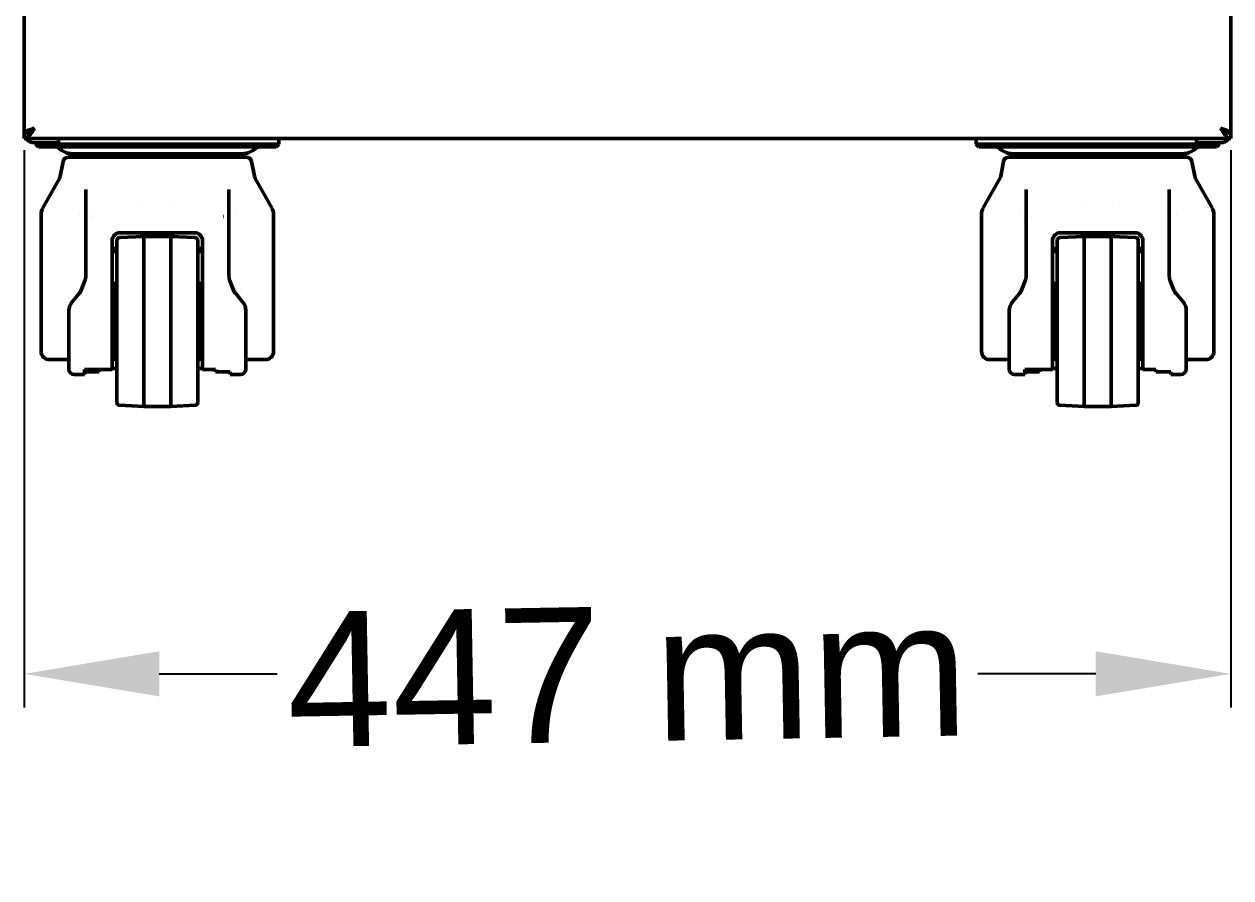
# Model space of a CAD drawing. Header units: millimetres. Extents: x 0 to 45, y -17 to 110.
# Drawn here: x 0 to 44.66, y -17.45 to 14.16 of the extents above; entities that cross this region are included whole.
import ezdxf

# ---------------------------------------------------------------- set-up
doc = ezdxf.new("R2010")
doc.units = ezdxf.units.MM
doc.layers.add('Visible (ANSI)', color=7, linetype='Continuous', lineweight=50)
doc.styles.get("Standard").update_dxf_attribs({"font": 'arial.ttf'})
doc.dimstyles.new('ISO-25', dxfattribs={"dimtxt": 2.5, "dimasz": 2.5, "dimexe": 1.25, "dimexo": 0.625, "dimtad": 1, "dimtxsty": 'Standard', "dimcen": 2.5, "dimadec": 0, "dimazin": 0, "dimtfac": 1, "dimtmove": 0, "dimatfit": 3, "dimfxl": 1, "dimarcsym": 0})

# ---------------------------------------------------------------- blocks, each defined once
blk = doc.blocks.new('*D82')
at = {"color": 0, "lineweight": -2}
for p, q in [((0, 9.489), (0, -11.146)), ((44.663, 9.489), (44.663, -11.146)), ((5, -9.896), (9.367, -9.896)), ((39.663, -9.896), (35.296, -9.896))]:
    blk.add_line(p, q, dxfattribs=at)
at = {"color": 0}
for points in [[(5, -9.062), (5, -10.729), (0, -9.896)], [(39.663, -10.729), (39.663, -9.062), (44.663, -9.896)]]:
    blk.add_solid(points, dxfattribs=at)
at = {"layer": 'Defpoints', "color": 0}
for p in [(0, 10.114), (44.663, 10.114), (44.663, -9.896)]:
    blk.add_point(p, dxfattribs=at)
at = {"color": 0, "insert": (22.332, -9.896), "char_height": 5, "attachment_point": 5, "rotation": 1}
blk.add_mtext('447 mm', dxfattribs=at)

msp = doc.modelspace()

# ---------------------------------------------------------------- linework, layer by layer
msp.add_line((4.93, 0), (4.43, 0))
at = {"layer": 'Visible (ANSI)'}
for p, q in [((0, 10.114), (0, 109.807)), ((44.663, 109.807), (44.663, 10.114)), ((0.04, 10.114), (0, 10.114)), ((0, 10.111), (0, 9.921)), ((44.663, 9.921), (0, 9.921)), ((1.27, 9.763), (1.27, 9.921)), ((9.431, 9.711), (9.431, 9.921)), ((35.235, 9.921), (35.235, 9.711)), ((43.393, 9.921), (43.393, 9.763)), ((44.624, 10.114), (44.663, 10.114)), ((44.663, 10.111), (44.663, 9.921)), ((0.381, 9.763), (0.953, 9.763)), ((0.43, 9.763), (0.43, 9.711)), ((0.43, 9.711), (1.43, 9.711)), ((0.53, 9.611), (0.43, 9.711)), ((1.43, 9.611), (0.53, 9.611)), ((1.27, 9.763), (0.953, 9.763)), ((1.348, 9.52), (1.299, 9.562)), ((8.431, 9.711), (1.43, 9.711)), ((1.43, 9.611), (8.431, 9.611)), ((8.431, 9.711), (9.431, 9.711)), ((9.331, 9.611), (8.431, 9.611)), ((8.512, 9.52), (8.561, 9.562)), ((9.331, 9.611), (9.431, 9.711)), ((35.235, 9.711), (36.235, 9.711)), ((35.335, 9.611), (35.235, 9.711)), ((36.235, 9.611), (35.335, 9.611)), ((36.153, 9.52), (36.104, 9.562)), ((43.236, 9.711), (36.235, 9.711)), ((36.235, 9.611), (43.236, 9.611)), ((43.236, 9.711), (44.236, 9.711)), ((44.136, 9.611), (43.236, 9.611)), ((43.317, 9.52), (43.366, 9.562)), ((43.711, 9.763), (43.393, 9.763)), ((43.711, 9.763), (44.282, 9.763)), ((44.136, 9.611), (44.236, 9.711)), ((44.236, 9.711), (44.236, 9.763)), ((1.448, 9.076), (1.339, 8.534)), ((1.644, 9.237), (8.217, 9.237)), ((1.775, 9.36), (8.086, 9.36)), ((3.465, 9.252), (3.165, 9.36)), ((6.395, 9.252), (6.695, 9.36)), ((8.413, 9.076), (8.521, 8.534)), ((36.253, 9.076), (36.144, 8.534)), ((36.449, 9.237), (43.022, 9.237)), ((36.58, 9.36), (42.891, 9.36)), ((38.27, 9.252), (37.97, 9.36)), ((41.2, 9.252), (41.5, 9.36)), ((43.218, 9.076), (43.326, 8.534)), ((1.307, 8.446), (0.693, 7.351)), ((8.554, 8.446), (9.167, 7.351)), ((36.112, 8.446), (35.498, 7.351)), ((43.359, 8.446), (43.972, 7.351)), ((2.28, 8.032), (2.28, 6.969)), ((37.085, 8.032), (37.085, 6.969)), ((2.434, 7.233), (2.434, 7.233)), ((4.38, 7.526), (4.38, 7.526)), ((5.48, 7.526), (5.48, 7.526)), ((7.427, 7.233), (7.427, 7.233)), ((7.581, 7.367), (7.581, 7.367)), ((37.239, 7.233), (37.239, 7.233)), ((39.185, 7.526), (39.185, 7.526)), ((40.285, 7.526), (40.285, 7.526)), ((42.232, 7.233), (42.232, 7.233)), ((42.386, 7.367), (42.386, 7.367)), ((0.63, 2.036), (0.63, 7.106)), ((2.032, 7.141), (2.032, 7.141)), ((2.28, 6.969), (2.28, 4.833)), ((2.475, 7.037), (2.475, 7.037)), ((7.385, 7.037), (7.386, 7.037)), ((7.581, 4.833), (7.581, 6.969)), ((7.829, 7.141), (7.829, 7.141)), ((9.231, 2.036), (9.231, 7.106)), ((35.435, 2.036), (35.435, 7.106)), ((36.837, 7.141), (36.837, 7.141)), ((37.085, 6.969), (37.085, 4.833)), ((37.28, 7.037), (37.28, 7.037)), ((42.19, 7.037), (42.191, 7.037)), ((42.386, 4.833), (42.386, 6.969)), ((42.634, 7.141), (42.634, 7.141)), ((44.036, 2.036), (44.036, 7.106)), ((3.525, 6.256), (4.43, 6.301)), ((3.555, 6.437), (6.305, 6.437)), ((4.355, 6.297), (4.355, 6.437)), ((4.43, 6.301), (4.43, 0)), ((5.43, 6.301), (4.43, 6.301)), ((5.43, 6.301), (5.43, 0)), ((6.335, 6.256), (5.43, 6.301)), ((5.505, 6.297), (5.505, 6.437)), ((38.33, 6.256), (39.235, 6.301)), ((38.36, 6.437), (41.11, 6.437)), ((39.16, 6.297), (39.16, 6.437)), ((39.235, 6.301), (39.235, 0)), ((40.235, 6.301), (39.235, 6.301)), ((40.235, 6.301), (40.235, 0)), ((41.14, 6.256), (40.235, 6.301)), ((40.31, 6.297), (40.31, 6.437)), ((3.255, 3.472), (3.255, 6.137)), ((3.43, 5.842), (3.255, 5.864)), ((3.255, 5.811), (3.43, 5.811)), ((3.284, 5.889), (3.284, 5.889)), ((3.43, 6.156), (3.43, 0.145)), ((6.43, 6.156), (6.43, 0.145)), ((6.43, 5.842), (6.605, 5.864)), ((6.43, 5.811), (6.605, 5.811)), ((6.605, 6.137), (6.605, 3.472)), ((38.06, 3.472), (38.06, 6.137)), ((38.235, 5.842), (38.06, 5.864)), ((38.06, 5.811), (38.235, 5.811)), ((38.089, 5.889), (38.089, 5.889)), ((38.235, 6.156), (38.235, 0.145)), ((41.235, 6.156), (41.235, 0.145)), ((41.235, 5.842), (41.41, 5.864)), ((41.235, 5.811), (41.41, 5.811)), ((41.41, 6.137), (41.41, 3.472)), ((3.43, 5.741), (3.255, 5.741)), ((6.605, 5.741), (6.43, 5.741)), ((38.235, 5.741), (38.06, 5.741)), ((41.41, 5.741), (41.235, 5.741)), ((2.248, 4.656), (2.11, 4.312)), ((3.33, 4.484), (3.33, 1.817)), ((3.391, 4.576), (3.43, 4.593)), ((6.469, 4.576), (6.43, 4.593)), ((6.53, 4.484), (6.53, 1.817)), ((7.75, 4.312), (7.613, 4.656)), ((37.053, 4.656), (36.915, 4.312)), ((38.135, 4.484), (38.135, 1.817)), ((38.196, 4.576), (38.235, 4.593)), ((41.274, 4.576), (41.235, 4.593)), ((41.335, 4.484), (41.335, 1.817)), ((42.555, 4.312), (42.418, 4.656)), ((1.641, 4.042), (1.641, 4.042)), ((2.031, 4.179), (1.774, 3.877)), ((1.845, 4.311), (1.845, 4.311)), ((3.255, 4.311), (3.33, 4.311)), ((6.53, 4.311), (6.605, 4.311)), ((8.087, 3.877), (7.83, 4.179)), ((8.015, 4.311), (8.015, 4.311)), ((8.219, 4.042), (8.219, 4.042)), ((36.446, 4.042), (36.446, 4.042)), ((36.836, 4.179), (36.579, 3.877)), ((36.65, 4.311), (36.65, 4.311)), ((38.06, 4.311), (38.135, 4.311)), ((41.335, 4.311), (41.41, 4.311)), ((42.892, 3.877), (42.635, 4.179)), ((42.82, 4.311), (42.82, 4.311)), ((43.024, 4.042), (43.024, 4.042)), ((1.655, 3.601), (1.655, 3.553)), ((3.255, 3.75), (3.33, 3.75)), ((6.53, 3.75), (6.58, 3.75)), ((8.182, 3.705), (8.182, 3.705)), ((8.206, 3.553), (8.206, 3.601)), ((36.46, 3.601), (36.46, 3.553)), ((38.06, 3.75), (38.135, 3.75)), ((41.335, 3.75), (41.385, 3.75)), ((42.987, 3.705), (42.987, 3.705)), ((43.011, 3.553), (43.011, 3.601)), ((1.655, 3.553), (1.655, 3.418)), ((1.655, 3.418), (1.655, 1.386)), ((3.255, 3.472), (3.255, 1.374)), ((6.605, 1.374), (6.605, 3.472)), ((8.206, 3.418), (8.206, 3.553)), ((8.206, 1.386), (8.206, 3.418)), ((36.46, 3.553), (36.46, 3.418)), ((36.46, 3.418), (36.46, 1.386)), ((38.06, 3.472), (38.06, 1.374)), ((41.41, 1.374), (41.41, 3.472)), ((43.011, 3.418), (43.011, 3.553)), ((43.011, 1.386), (43.011, 3.418)), ((3.255, 2.55), (3.33, 2.55)), ((6.53, 2.55), (6.58, 2.55)), ((38.06, 2.55), (38.135, 2.55)), ((41.335, 2.55), (41.385, 2.55)), ((1.655, 1.736), (0.93, 1.736)), ((2.23, 1.374), (2.23, 1.186)), ((2.23, 1.374), (3.255, 1.374)), ((2.78, 1.374), (2.78, 1.289)), ((3.255, 1.41), (3.43, 1.41)), ((3.391, 1.724), (3.43, 1.708)), ((6.469, 1.724), (6.43, 1.708)), ((6.43, 1.41), (6.605, 1.41)), ((6.605, 1.374), (7.081, 1.374)), ((7.081, 1.289), (7.081, 1.374)), ((8.931, 1.736), (8.206, 1.736)), ((36.46, 1.736), (35.735, 1.736)), ((37.035, 1.374), (37.035, 1.186)), ((37.035, 1.374), (38.06, 1.374)), ((37.585, 1.374), (37.585, 1.289)), ((38.06, 1.41), (38.235, 1.41)), ((38.196, 1.724), (38.235, 1.708)), ((41.274, 1.724), (41.235, 1.708)), ((41.235, 1.41), (41.41, 1.41)), ((41.41, 1.374), (41.886, 1.374)), ((41.886, 1.289), (41.886, 1.374)), ((43.736, 1.736), (43.011, 1.736)), ((2.23, 1.186), (1.855, 1.186)), ((2.23, 1.289), (2.78, 1.289)), ((7.081, 1.289), (7.631, 1.289)), ((7.631, 1.186), (7.631, 1.289)), ((8.006, 1.186), (7.631, 1.186)), ((37.035, 1.186), (36.66, 1.186)), ((37.035, 1.289), (37.585, 1.289)), ((41.886, 1.289), (42.436, 1.289)), ((42.436, 1.186), (42.436, 1.289)), ((42.811, 1.186), (42.436, 1.186)), ((3.525, 0.045), (4.43, 0)), ((5.43, 0), (4.43, 0)), ((6.335, 0.045), (5.43, 0)), ((38.33, 0.045), (39.235, 0)), ((40.235, 0), (39.235, 0)), ((41.14, 0.045), (40.235, 0))]:
    msp.add_line(p, q, dxfattribs=at)
for centre, radius, start, end in [((0.381, 10.144), 0.381, 184.5886, 184.9714), ((0.381, 10.144), 0.381, 215.9208, 270), ((44.282, 10.144), 0.381, 270, 324.0792), ((44.282, 10.144), 0.381, 355.0286, 355.4114), ((1.168, 9.411), 0.2, 48.9767, 90), ((1.775, 10.01), 0.65, 228.9767, 270), ((8.086, 10.01), 0.65, 270, 311.0233), ((8.693, 9.411), 0.2, 90, 131.0233), ((35.973, 9.411), 0.2, 48.9767, 90), ((36.58, 10.01), 0.65, 228.9767, 270), ((42.891, 10.01), 0.65, 270, 311.0233), ((43.498, 9.411), 0.2, 90, 131.0233), ((1.644, 9.037), 0.2, 90, 168.6901), ((3.702, 9.911), 0.7, 250.2693, 254.3351), ((6.159, 9.911), 0.7, 285.6649, 289.7307), ((8.217, 9.037), 0.2, 11.3099, 90), ((36.449, 9.037), 0.2, 90, 168.6901), ((38.507, 9.911), 0.7, 250.2693, 254.3351), ((40.964, 9.911), 0.7, 285.6649, 289.7307), ((43.022, 9.037), 0.2, 11.3099, 90), ((1.045, 8.592), 0.3, 330.7512, 348.6901), ((8.816, 8.592), 0.3, 191.3099, 209.2488), ((35.85, 8.592), 0.3, 330.7512, 348.6901), ((43.621, 8.592), 0.3, 191.3099, 209.2488), ((1.13, 7.106), 0.5, 150.7512, 180), ((8.731, 7.106), 0.5, 0, 29.2488), ((35.935, 7.106), 0.5, 150.7512, 180), ((43.536, 7.106), 0.5, 0, 29.2488), ((3.555, 6.137), 0.3, 90, 180), ((3.53, 6.156), 0.1, 92.8624, 180), ((6.305, 6.137), 0.3, 0, 90), ((6.33, 6.156), 0.1, 0, 87.1376), ((38.36, 6.137), 0.3, 90, 180), ((38.335, 6.156), 0.1, 92.8624, 180), ((41.11, 6.137), 0.3, 0, 90), ((41.135, 6.156), 0.1, 0, 87.1376), ((1.78, 4.833), 0.5, 338.1986, 0), ((3.43, 4.484), 0.1, 112.7824, 180), ((6.43, 4.484), 0.1, 0, 67.2176), ((8.081, 4.833), 0.5, 180, 201.8014), ((36.585, 4.833), 0.5, 338.1986, 0), ((38.235, 4.484), 0.1, 112.7824, 180), ((41.235, 4.484), 0.1, 0, 67.2176), ((42.886, 4.833), 0.5, 180, 201.8014), ((1.646, 4.498), 0.5, 319.6355, 338.1986), ((8.215, 4.498), 0.5, 201.8014, 220.3645), ((36.451, 4.498), 0.5, 319.6355, 338.1986), ((43.02, 4.498), 0.5, 201.8014, 220.3645), ((2.155, 3.553), 0.5, 139.6355, 180), ((6.58, 3.7), 0.05, 60, 90), ((7.706, 3.553), 0.5, 0, 40.3645), ((36.96, 3.553), 0.5, 139.6355, 180), ((41.385, 3.7), 0.05, 60, 90), ((42.511, 3.553), 0.5, 0, 40.3645), ((6.58, 2.6), 0.05, 270, 300), ((41.385, 2.6), 0.05, 270, 300), ((0.93, 2.036), 0.3, 180, 270), ((3.43, 1.817), 0.1, 180, 247.2176), ((6.43, 1.817), 0.1, 292.7824, 0), ((8.931, 2.036), 0.3, 270, 0), ((35.735, 2.036), 0.3, 180, 270), ((38.235, 1.817), 0.1, 180, 247.2176), ((41.235, 1.817), 0.1, 292.7824, 0), ((43.736, 2.036), 0.3, 270, 0), ((1.855, 1.386), 0.2, 180, 270), ((8.006, 1.386), 0.2, 270, 0), ((36.66, 1.386), 0.2, 180, 270), ((42.811, 1.386), 0.2, 270, 0), ((3.53, 0.145), 0.1, 180, 267.1376), ((6.33, 0.145), 0.1, 272.8624, 0), ((38.335, 0.145), 0.1, 180, 267.1376), ((41.135, 0.145), 0.1, 272.8624, 0)]:
    msp.add_arc(centre, radius, start, end, dxfattribs=at)
for points, knots in [([(0, 9.921), (0.078, 9.921), (0.156, 9.984), (0.235, 10.085), (0.283, 10.149), (0.332, 10.225), (0.381, 10.302)], [0, 0, 0, 0, 0.966791, 0.966791, 0.966791, 1.570796, 1.570796, 1.570796, 1.570796]), ([(0.381, 10.302), (0.288, 10.229), (0.195, 10.158), (0.102, 10.128), (0.068, 10.117), (0.034, 10.111), (0, 10.111)], [0, 0, 0, 0, 1.149715, 1.149715, 1.149715, 1.570796, 1.570796, 1.570796, 1.570796]), ([(0.381, 10.302), (0.258, 10.263), (0.137, 10.225), (0.067, 10.186), (0.024, 10.162), (0, 10.138), (0, 10.114)], [0, 0, 0, 0, 0.966791, 0.966791, 0.966791, 1.570796, 1.570796, 1.570796, 1.570796]), ([(44.282, 10.302), (44.361, 10.179), (44.439, 10.058), (44.517, 9.988), (44.566, 9.945), (44.615, 9.921), (44.663, 9.921)], [0, 0, 0, 0, 0.966791, 0.966791, 0.966791, 1.570796, 1.570796, 1.570796, 1.570796]), ([(44.282, 10.302), (44.375, 10.229), (44.468, 10.158), (44.561, 10.128), (44.595, 10.117), (44.629, 10.111), (44.663, 10.111)], [0, 0, 0, 0, 1.149715, 1.149715, 1.149715, 1.570796, 1.570796, 1.570796, 1.570796]), ([(44.663, 10.114), (44.663, 10.152), (44.6, 10.191), (44.499, 10.23), (44.436, 10.254), (44.359, 10.278), (44.282, 10.302)], [0, 0, 0, 0, 0.966791, 0.966791, 0.966791, 1.570796, 1.570796, 1.570796, 1.570796]), ([(7.581, 6.969), (7.581, 7.13), (7.581, 7.29), (7.581, 7.446), (7.581, 7.495), (7.581, 7.543), (7.581, 7.59), (7.581, 7.742), (7.581, 7.89), (7.581, 8.032)], [-22.968887, -22.968887, -22.968887, -22.968887, -12.948293, -12.948293, -12.948293, -9.849, -9.849, -9.849, 0, 0, 0, 0]), ([(42.386, 6.969), (42.386, 7.13), (42.386, 7.29), (42.386, 7.446), (42.386, 7.495), (42.386, 7.543), (42.386, 7.59), (42.386, 7.742), (42.386, 7.89), (42.386, 8.032)], [-22.968887, -22.968887, -22.968887, -22.968887, -12.948293, -12.948293, -12.948293, -9.849, -9.849, -9.849, 0, 0, 0, 0]), ([(3.301, 5.886), (3.301, 5.886), (3.3, 5.886), (3.3, 5.886), (3.299, 5.886), (3.297, 5.887), (3.294, 5.887), (3.289, 5.888), (3.286, 5.889), (3.282, 5.89)], [0.07249419, 0.07249419, 0.07249419, 0.07249419, 0.07623705, 0.07623705, 0.0865138, 0.0865138, 0.10198136, 0.10198136, 0.11887788, 0.11887788, 0.11887788, 0.11887788]), ([(6.579, 5.89), (6.573, 5.889), (6.567, 5.888), (6.562, 5.887), (6.561, 5.886), (6.56, 5.886), (6.56, 5.886), (6.56, 5.886)], [0.00000822, 0.00000822, 0.00000822, 0.00000822, 0.02791098, 0.02791098, 0.0401334, 0.0401334, 0.04628895, 0.04628895, 0.04628895, 0.04628895]), ([(38.106, 5.886), (38.106, 5.886), (38.105, 5.886), (38.105, 5.886), (38.104, 5.886), (38.102, 5.887), (38.099, 5.887), (38.094, 5.888), (38.091, 5.889), (38.087, 5.89)], [0.07249419, 0.07249419, 0.07249419, 0.07249419, 0.07623705, 0.07623705, 0.0865138, 0.0865138, 0.10198136, 0.10198136, 0.11887788, 0.11887788, 0.11887788, 0.11887788]), ([(41.384, 5.89), (41.377, 5.889), (41.372, 5.888), (41.367, 5.887), (41.366, 5.886), (41.365, 5.886), (41.365, 5.886), (41.365, 5.886)], [0.00000822, 0.00000822, 0.00000822, 0.00000822, 0.02791098, 0.02791098, 0.0401334, 0.0401334, 0.04628895, 0.04628895, 0.04628895, 0.04628895])]:
    msp.add_open_spline(points, degree=3, knots=knots, dxfattribs=at)
for points in [[(0.381, 10.302), (0.321, 10.264), (0.262, 10.226), (0.226, 10.188)], [(44.282, 10.302), (44.343, 10.264), (44.402, 10.226), (44.437, 10.188)], [(3.282, 5.89), (3.273, 5.891), (3.264, 5.893), (3.255, 5.894)], [(6.605, 5.894), (6.597, 5.893), (6.588, 5.891), (6.579, 5.89)], [(38.087, 5.89), (38.078, 5.891), (38.069, 5.893), (38.06, 5.894)], [(41.41, 5.894), (41.402, 5.893), (41.393, 5.891), (41.384, 5.89)]]:
    msp.add_open_spline(points, degree=3, dxfattribs=at)

# ---------------------------------------------------------------- dimensions: what is measured, and where the dimension line sits
dim = msp.add_linear_dim(base=(44.663, -9.896), p1=(0, 10.114), p2=(44.663, 10.114), angle=180, text='447 mm', dimstyle='ISO-25', override={"dimtxt": 5, "dimasz": 5})
dim.commit()
dim.dimension.update_dxf_attribs({"geometry": '*D82', "text_midpoint": (22.332, -9.896), "text_rotation": 1})

doc.saveas('drawing.dxf')
